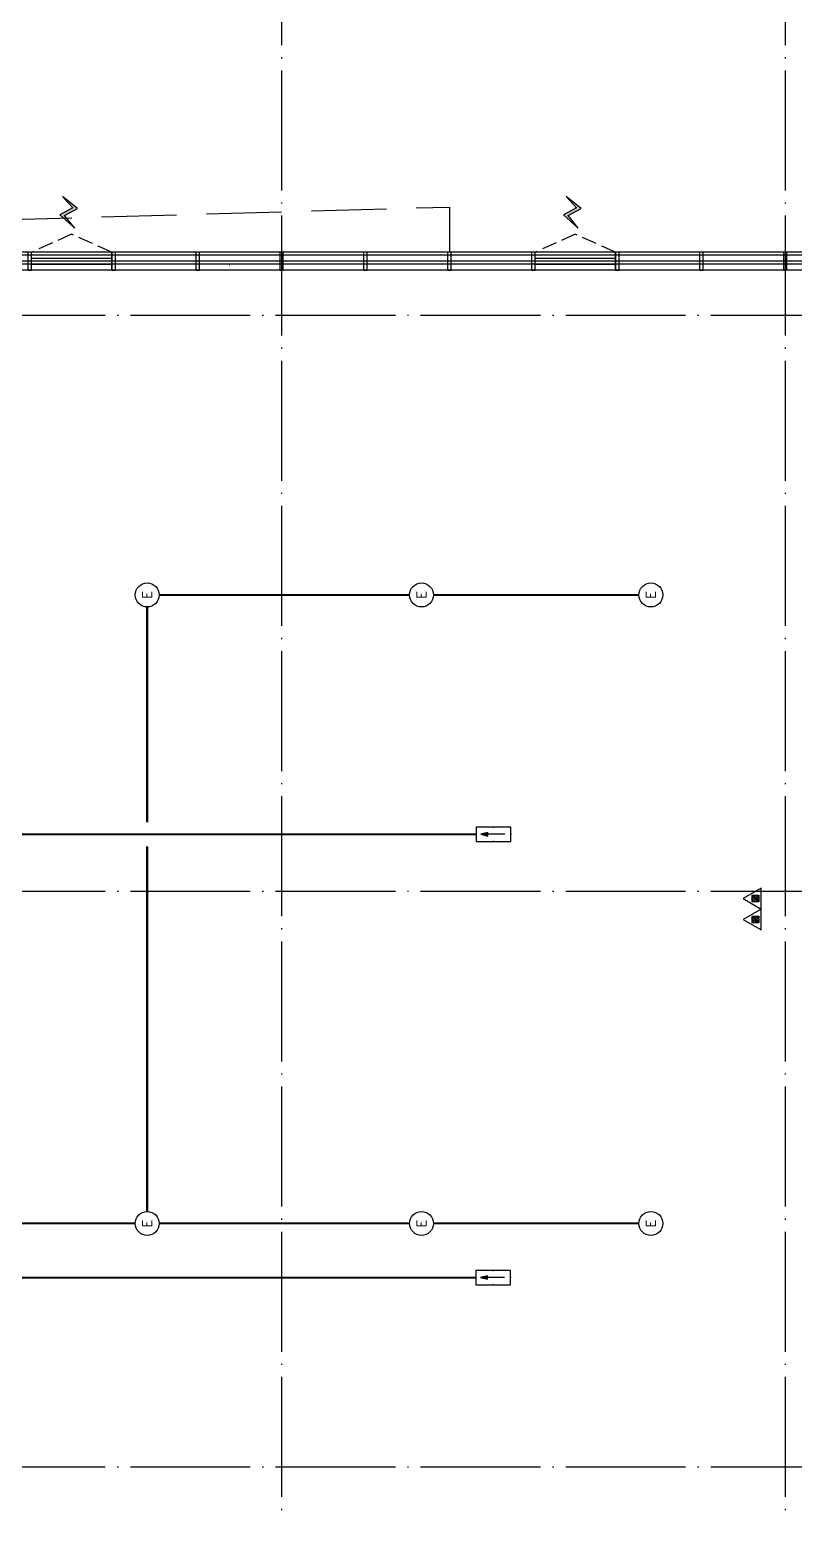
# Model space of a CAD drawing. Extents: x -2209072 to 495824, y -92434 to 572724.
# Drawn here: x 29781 to 42534, y 217033 to 241782 of the extents above; entities that cross this region are included whole.
import ezdxf
from ezdxf.enums import TextEntityAlignment as Align

# ---------------------------------------------------------------- set-up
doc = ezdxf.new("R2010")
doc.units = 0
doc.header["$LTSCALE"] = 1000
doc.header["$MEASUREMENT"] = 0
for name, pattern in [('6#7#幕墙$0$DASH', [0.35, 0.25, -0.1]), ('DASH', [0.35, 0.25, -0.1]), ('X-104 6#7#平面$0$104-1112 结构$0$$AUDIT_BAD_LTYPE1', [0]), ('X-104 6#7#平面$0$DOTE', [2.42, 2, -0.2, 0.02, -0.2])]:
    doc.linetypes.add(name, pattern=pattern)
doc.layers.get('0').update_dxf_attribs({"linetype": 'CONTINUOUS'})
for name, color, linetype in [('6#7#幕墙$0$04-电动窗', 1, 'CONTINUOUS'), ('6#7#幕墙$0$A-C_玻璃幕墙', 140, 'CONTINUOUS'), ('6#7#幕墙$0$A-C_窗', 140, 'CONTINUOUS'), ('6#7#幕墙$0$A-O_屋面', 201, 'CONTINUOUS'), ('6#7#幕墙$0$A-TECH_结构', 21, 'CONTINUOUS'), ('EQUIP-照明', 3, 'CONTINUOUS'), ('WIRE-应急', 2, 'DASH'), ('X-104 6#7#平面$0$A-TECH_结构', 21, 'CONTINUOUS'), ('X-104 6#7#平面$0$A_AXIS-轴线', 36, 'X-104 6#7#平面$0$DOTE'), ('X-104 6#7#平面$0$EQUIP_消防-01', 7, 'CONTINUOUS')]:
    doc.layers.add(name, color=color, linetype=linetype)
doc.layers.add('X-104 6#7#平面$0$000套内', color=226, linetype='CONTINUOUS', lineweight=30, plot=False)
doc.styles.add('_TEL_DIM', font='SIMPLEX', dxfattribs={"width": 0.8, "height": 3.5, "bigfont": 'HZTXT'})

# ---------------------------------------------------------------- blocks, each defined once
blk = doc.blocks.new('$equip$00002540')
blk.add_hatch(color=256).paths.add_polyline_path([(0.24, 0.372), (0.24, 0.228), (0.528, 0.3)])
for p, q in [((-0.72, 0.6), (-0.72, 0)), ((0.72, 0.6), (-0.72, 0.6)), ((-0.72, 0), (0.72, 0)), ((0.24, 0.372), (0.24, 0.228)), ((0.528, 0.3), (0.24, 0.372)), ((0.24, 0.228), (0.528, 0.3)), ((0.72, 0), (0.72, 0.6))]:
    blk.add_line(p, q)
at = {"color": 7}
blk.add_line((-0.48, 0.3), (0.48, 0.3), dxfattribs=at)
at = {"const_width": 0.02}
blk.add_lwpolyline([(-0.72, 0.6), (-0.72, 0), (0.72, 0), (0.72, 0.6), (-0.72, 0.6), (-0.72, 0)], dxfattribs=at)
for p in [(-0.72, 0.3), (0, 0.6), (0, 0), (0.72, 0.3)]:
    blk.add_point(p)
at = {"color": 7, "style": '_TEL_DIM', "flags": 1}
blk.add_attdef('A', text='', height=0.00002, dxfattribs=at).set_placement((0, 0), align=Align.MIDDLE_CENTER)
blk = doc.blocks.new('$equip$00001838')
blk.add_circle((0, 0), 0.5)
at = {"color": 7, "style": '_TEL_DIM'}
blk.add_attdef('$TEXT$', text='', height=0.4, dxfattribs=at).set_placement((0, 0), align=Align.MIDDLE_CENTER)
at = {"color": 7, "style": '_TEL_DIM', "flags": 1}
blk.add_attdef('A', text='', height=0.00002, dxfattribs=at).set_placement((0, 0), align=Align.MIDDLE_CENTER)
blk = doc.blocks.new('*U1301')
at = {"layer": 'X-104 6#7#平面$0$A_AXIS-轴线'}
for p, q in [((42000, 25700), (42000, -6500)), ((50400, 25700), (50400, -6500))]:
    blk.add_line(p, q, dxfattribs=at)
for points in [[(-6500, 19200), (55852, 19200)], [(-6500, 9600), (55852, 9600)], [(-6500, 0), (55852, 0)]]:
    blk.add_lwpolyline(points, dxfattribs=at)
blk = doc.blocks.new('X-104 6#7#平面$0$fgh')
at = {"layer": 'X-104 6#7#平面$0$A-TECH_结构'}
blk.add_lwpolyline([(21300, 20528), (-3400, 21522), (-3400, -2650), (36200, -2650), (36200, -1350), (51100, -1350), (51100, 19950), (35600, 19950), (35600, 13650), (32900, 13650), (32900, 19550), (33050, 19550), (33050, 20055), (24000, 20419), (24000, 13850), (21300, 13850), (21300, 20528)], dxfattribs=at)
blk = doc.blocks.new('6#7#幕墙$0$$TCHSYS$WIN2D')
for p, q in [((-0.5, 0.5), (0.5, 0.5)), ((-0.5, 0.5), (-0.5, -0.5)), ((0.5, 0.5), (0.5, -0.5)), ((0.5, 0.167), (-0.5, 0.167)), ((0.5, -0.167), (-0.5, -0.167)), ((-0.5, -0.5), (0.5, -0.5))]:
    blk.add_line(p, q)
blk = doc.blocks.new('6#7#幕墙$0$开启扇')
at = {"layer": '6#7#幕墙$0$04-电动窗'}
h = blk.add_hatch(color=1, dxfattribs=at)
h.dxf.hatch_style = 1
h.paths.add_polyline_path([(822, 978), (651, 790), (867, 672), (619, 453), (788, 663), (571, 780)])
at = {"layer": '6#7#幕墙$0$04-电动窗', "color": 1}
blk.add_lwpolyline([(822, 978), (651, 790), (867, 672), (619, 453), (788, 663), (571, 780), (822, 978)], close=True, dxfattribs=at)
at = {"layer": '6#7#幕墙$0$A-C_窗', "linetype": '6#7#幕墙$0$DASH'}
blk.add_lwpolyline([(0, 50), (670, 350), (1340, 50)], dxfattribs=at)
at = {"layer": '6#7#幕墙$0$A-C_窗', "xscale": -1340, "yscale": 300, "zscale": 1340, "rotation": 180}
blk.add_blockref('6#7#幕墙$0$$TCHSYS$WIN2D', (670, -100), dxfattribs=at)
blk = doc.blocks.new('*U1532')
at = {"layer": '6#7#幕墙$0$A-C_玻璃幕墙'}
blk.add_lwpolyline([(-30, 200), (30, 200), (30, -100), (-30, -100)], close=True, dxfattribs=at)
blk = doc.blocks.new('*U1533')
at = {"color": 0, "linetype": 'ByBlock', "lineweight": -2, "transparency": 16777216}
for p in [(0, 0), (1400, 0), (2800, 0), (4200, 0), (5600, 0), (7000, 0), (8400, 0), (9800, 0), (11200, 0), (12600, 0), (14000, 0)]:
    blk.add_blockref('*U1532', p, dxfattribs=at)
blk = doc.blocks.new('6#7#幕墙')
at = {"layer": '6#7#幕墙$0$A-C_玻璃幕墙'}
blk.add_line((33117, 237852), (33116, 237852), dxfattribs=at)
blk.add_lwpolyline([(-11719, 214872), (28481, 214872), (28481, 216172), (43381, 216172), (43381, 238072), (27650, 238072), (-11719, 239656), (-11719, 214872)], dxfattribs=at)
for points in [[(-11669, 214922), (28431, 214922), (28431, 216222), (43331, 216222), (43331, 238022), (27649, 238022), (-11669, 239604)], [(-11519, 215072), (28281, 215072), (28281, 216372), (43181, 216372), (43181, 237872), (27646, 237872), (-11519, 239448)]]:
    blk.add_lwpolyline(points, close=True, dxfattribs=at)
at = {"layer": '6#7#幕墙$0$A-O_屋面', "linetype": '6#7#幕墙$0$DASH', "ltscale": 5}
blk.add_lwpolyline([(20486, 238361), (20486, 238361), (36781, 238826), (36781, 238072)], dxfattribs=at)
at = {"layer": '6#7#幕墙$0$A-TECH_结构'}
blk.add_lwpolyline([(27644, 237772), (-11419, 239344), (-11419, 215172), (28181, 215172), (28181, 216472), (43081, 216472), (43081, 237772), (27644, 237772)], dxfattribs=at)
at = {"xscale": -1, "rotation": 180}
blk.add_blockref('*U1533', (28381, 237972), dxfattribs=at)
at = {"layer": '6#7#幕墙$0$A-C_玻璃幕墙', "xscale": -1, "rotation": 359.9999999999999}
for p in [(31151, 238022), (39550, 238022)]:
    blk.add_blockref('6#7#幕墙$0$开启扇', p, dxfattribs=at)
blk = doc.blocks.new('X-104 6#7#平面$0$$TWTSYS$00000546')
h = blk.add_hatch()
h.set_pattern_fill('ANSI31', color=256, scale=200, style=0)
h.set_pattern_definition([(45, (-38543.802, -6670.83), (-17.67767, 17.67767), [])])
h.paths.add_polyline_path([(-65, 174), (65, 174), (65, 44), (-65, 44)])
for points in [[(0, 344), (-198, 0), (198, 0)], [(-65, 174), (65, 174), (65, 44), (-65, 44)]]:
    blk.add_lwpolyline(points, close=True)
blk = doc.blocks.new('X-104 6#7#平面$0$灭火器2')
at = {"layer": 'X-104 6#7#平面$0$EQUIP_消防-01', "xscale": 0.88, "yscale": 0.88, "zscale": 0.88, "rotation": 90}
for p in [(-4049632, -27064), (-4049632, -27413)]:
    blk.add_blockref('X-104 6#7#平面$0$$TWTSYS$00000546', p, dxfattribs=at)
blk = doc.blocks.new('X-104 6#7#平面$0$A$C61334207')
at = {"layer": 'X-104 6#7#平面$0$EQUIP_消防-01'}
blk.add_blockref('X-104 6#7#平面$0$灭火器2', (4091615, 254362), dxfattribs=at)
blk = doc.blocks.new('X-104 6#7#平面')
at = {"layer": 'X-104 6#7#平面$0$000套内'}
blk.add_lwpolyline([(28781, 227423), (21481, 227423), (21481, 226923), (19581, 226923), (19581, 227423), (13481, 227423), (13481, 215023), (28531, 215023), (28531, 216323), (43231, 216323), (43231, 237923), (33078, 237923), (28781, 237923), (28781, 229423), (28781, 229423), (28781, 227423)], dxfattribs=at)
at = {"linetype": 'X-104 6#7#平面$0$104-1112 结构$0$$AUDIT_BAD_LTYPE1'}
blk.add_blockref('X-104 6#7#平面$0$A$C61334207', (0, 0), dxfattribs=at)
for name, p in [('6#7#幕墙', (0, 0)), ('*U1301', (-8019, 217823))]:
    blk.add_blockref(name, p)
at = {"layer": 'X-104 6#7#平面$0$A-TECH_结构'}
blk.add_blockref('X-104 6#7#平面$0$fgh', (-8019, 217823), dxfattribs=at)

msp = doc.modelspace()

# ---------------------------------------------------------------- linework, layer by layer
at = {"layer": 'WIRE-应急', "linetype": 'DASH', "const_width": 35}
for points in [[(31741, 232159), (31741, 228569)], [(31941, 232359), (36116, 232359)], [(36516, 232359), (39941, 232359)], [(29150, 228369), (37228, 228369)], [(31741, 228169), (31741, 222082)], [(28116, 221882), (31541, 221882)], [(31941, 221882), (36116, 221882)], [(36516, 221882), (39941, 221882)], [(29484, 220980), (37222, 220980)]]:
    msp.add_lwpolyline(points, dxfattribs=at)

# ---------------------------------------------------------------- block references
msp.add_blockref('X-104 6#7#平面', (0, 0))
at = {"layer": 'EQUIP-照明', "xscale": 400, "yscale": 400, "zscale": 400, "rotation": 90}
for p in [(31741, 232359), (36316, 232359), (40141, 232359), (31741, 221882), (36316, 221882), (40141, 221882)]:
    msp.add_blockref('$equip$00001838', p, dxfattribs=at).add_auto_attribs({'$TEXT$': 'E'})
at = {"layer": 'EQUIP-照明', "xscale": 400, "yscale": 400, "zscale": 400, "rotation": 180}
for p in [(37516, 228489), (37510, 221100)]:
    msp.add_blockref('$equip$00002540', p, dxfattribs=at)

doc.saveas('drawing.dxf')
